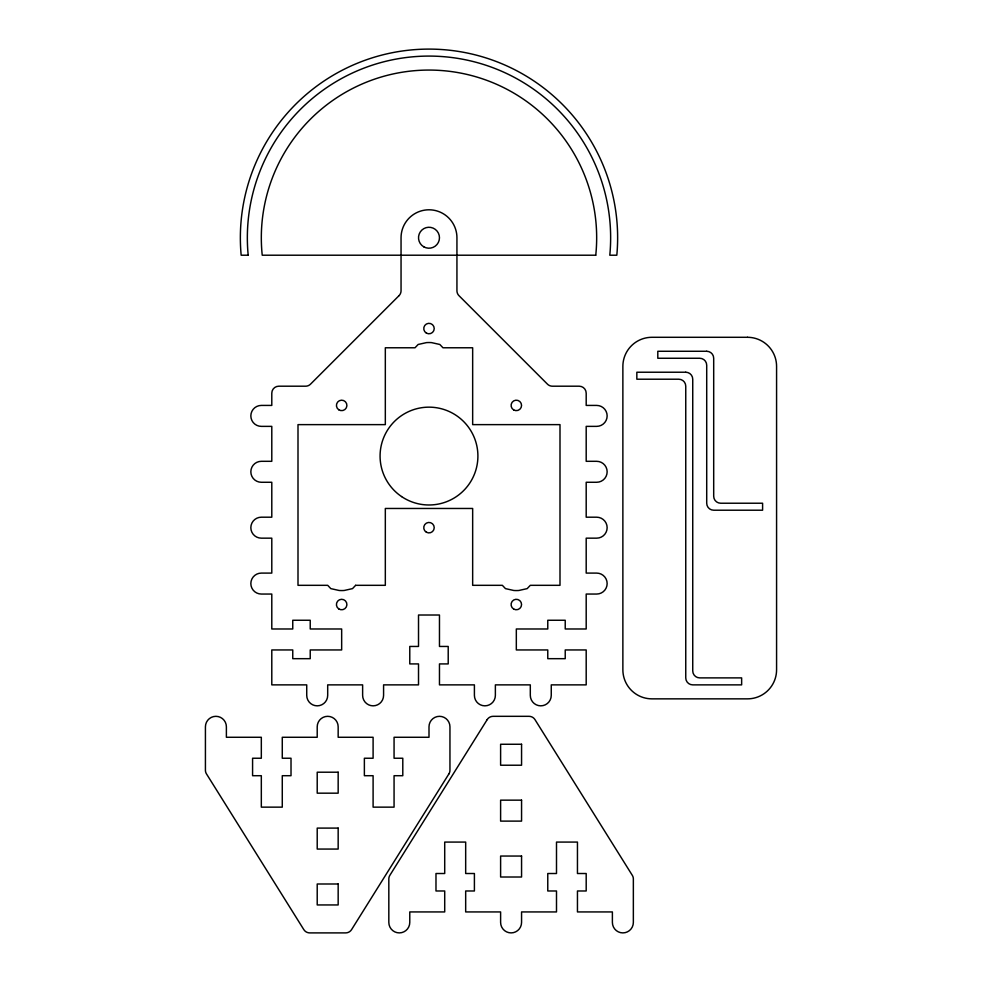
<?xml version="1.0" encoding="UTF-8"?>
<svg xmlns="http://www.w3.org/2000/svg" width="982" height="982" viewBox="0 0 982 982"><rect width="100%" height="100%" fill="white"/><g stroke="black" fill="none" stroke-linecap="round" stroke-linejoin="round"><path stroke-width="1.47" d="M355.631 585.321L352.513 588.623L344.203 590.477A36.935 36.935 0 0 1 339.121 590.477L330.811 588.623L327.693 585.321L298 585.321L298 424.629L385.325 424.629L385.325 347.775L415.018 347.775L418.148 344.473L426.446 342.62A36.935 36.935 0 0 1 431.54 342.62L439.838 344.473L442.968 347.775L472.661 347.775L472.661 424.629L559.998 424.629L559.998 585.321L530.305 585.321L527.174 588.623L518.864 590.477A36.935 36.935 0 0 1 513.782 590.477L505.472 588.623L502.354 585.321L472.661 585.321L472.661 508.467L385.325 508.467L385.325 585.321L355.631 585.321M448.897 773.914L351.581 929.61A6.984 6.984 0 0 1 345.652 932.9L309.723 932.9A6.984 6.984 0 0 1 303.806 929.61L206.49 773.914A6.984 6.984 0 0 1 205.422 770.207L205.422 726.79A10.483 10.483 0 0 1 215.905 716.32A10.483 10.483 0 0 1 226.388 726.79L226.388 737.273L261.322 737.273L261.322 758.239L252.583 758.239L252.583 775.706L261.322 775.706L261.322 807.143L282.276 807.143L282.276 775.706L291.016 775.706L291.016 758.239L282.276 758.239L282.276 737.273L317.211 737.273L317.211 726.79A10.483 10.483 0 0 1 327.693 716.32A10.483 10.483 0 0 1 338.164 726.79L338.164 737.273L373.099 737.273L373.099 758.239L364.371 758.239L364.371 775.706L373.099 775.706L373.099 807.143L394.064 807.143L394.064 775.706L402.792 775.706L402.792 758.239L394.064 758.239L394.064 737.273L428.999 737.273L428.999 726.79A10.483 10.483 0 0 1 439.47 716.32A10.483 10.483 0 0 1 449.952 726.79L449.952 770.207A6.984 6.984 0 0 1 448.897 773.914M487.207 719.597L389.879 875.306A6.984 6.984 0 0 0 388.823 879.013L388.823 922.417A10.483 10.483 0 0 0 399.306 932.9A10.483 10.483 0 0 0 409.776 922.417L409.776 911.934L444.711 911.934L444.711 890.981L435.983 890.981L435.983 873.514L444.711 873.514L444.711 842.077L465.677 842.077L465.677 873.514L474.404 873.514L474.404 890.981L465.677 890.981L465.677 911.934L500.611 911.934L500.611 922.417A10.483 10.483 0 0 0 511.082 932.9A10.483 10.483 0 0 0 521.565 922.417L521.565 911.934L556.499 911.934L556.499 890.981L547.772 890.981L547.772 873.514L556.499 873.514L556.499 842.077L577.453 842.077L577.453 873.514L586.193 873.514L586.193 890.981L577.453 890.981L577.453 911.934L612.387 911.934L612.387 922.417A10.483 10.483 0 0 0 622.87 932.9A10.483 10.483 0 0 0 633.353 922.417L633.353 879.013A6.984 6.984 0 0 0 632.285 875.306L534.969 719.597A6.984 6.984 0 0 0 529.053 716.32L493.124 716.32A6.984 6.984 0 0 0 487.207 719.597M398.999 295.68L310.521 384.158A6.984 6.984 0 0 1 305.586 386.196L278.778 386.196A6.984 6.984 0 0 0 271.793 393.193L271.793 405.419L261.322 405.419A10.483 10.483 0 0 0 250.84 415.889A10.483 10.483 0 0 0 261.322 426.372L271.793 426.372L271.793 461.307L261.322 461.307A10.483 10.483 0 0 0 250.84 471.79A10.483 10.483 0 0 0 261.322 482.272L271.793 482.272L271.793 517.195L261.322 517.195A10.483 10.483 0 0 0 250.84 527.678A10.483 10.483 0 0 0 261.322 538.161L271.793 538.161L271.793 573.095L261.322 573.095A10.483 10.483 0 0 0 250.84 583.578A10.483 10.483 0 0 0 261.322 594.049L271.793 594.049L271.793 628.983L292.759 628.983L292.759 620.256L310.226 620.256L310.226 628.983L341.662 628.983L341.662 649.949L310.226 649.949L310.226 658.677L292.759 658.677L292.759 649.949L271.793 649.949L271.793 684.871L306.728 684.871L306.728 695.354A10.483 10.483 0 0 0 317.211 705.837A10.483 10.483 0 0 0 327.693 695.354L327.693 684.871L362.628 684.871L362.628 695.354A10.483 10.483 0 0 0 373.099 705.837A10.483 10.483 0 0 0 383.581 695.354L383.581 684.871L418.516 684.871L418.516 663.918L409.776 663.918L409.776 646.451L418.516 646.451L418.516 615.014L439.47 615.014L439.47 646.451L448.209 646.451L448.209 663.918L439.47 663.918L439.47 684.871L474.404 684.871L474.404 695.354A10.483 10.483 0 0 0 484.887 705.837A10.483 10.483 0 0 0 495.37 695.354L495.37 684.871L530.305 684.871L530.305 695.354A10.483 10.483 0 0 0 540.775 705.837A10.483 10.483 0 0 0 551.258 695.354L551.258 684.871L586.193 684.871L586.193 649.949L565.227 649.949L565.227 658.677L547.772 658.677L547.772 649.949L516.323 649.949L516.323 628.983L547.772 628.983L547.772 620.256L565.227 620.256L565.227 628.983L586.193 628.983L586.193 594.049L596.675 594.049A10.483 10.483 0 0 0 607.146 583.578A10.483 10.483 0 0 0 596.675 573.095L586.193 573.095L586.193 538.161L596.675 538.161A10.483 10.483 0 0 0 607.146 527.678A10.483 10.483 0 0 0 596.675 517.195L586.193 517.195L586.193 482.272L596.675 482.272A10.483 10.483 0 0 0 607.146 471.79A10.483 10.483 0 0 0 596.675 461.307L586.193 461.307L586.193 426.372L596.675 426.372A10.483 10.483 0 0 0 607.146 415.889A10.483 10.483 0 0 0 596.675 405.419L586.193 405.419L586.193 393.193A6.984 6.984 0 0 0 579.208 386.196L552.412 386.196A6.984 6.984 0 0 1 547.465 384.158L458.987 295.68A6.984 6.984 0 0 1 456.937 290.733L456.937 237.742A27.95 27.95 0 0 0 428.999 209.792A27.95 27.95 0 0 0 401.049 237.742L401.049 290.733A6.984 6.984 0 0 1 398.999 295.68M248.188 255.21L241.167 255.21A188.642 188.642 0 0 1 428.999 49.1A188.642 188.642 0 0 1 616.819 255.21L609.797 255.21A181.645 181.645 0 0 0 428.999 56.084A181.645 181.645 0 0 0 248.188 255.21M595.755 255.21L262.231 255.21A167.677 167.677 0 0 1 428.999 70.066A167.677 167.677 0 0 1 595.755 255.21M747.511 337.292L651.938 337.292A29.067 29.067 0 0 0 622.87 366.36L622.87 669.785A29.067 29.067 0 0 0 651.938 698.853L747.511 698.853A29.067 29.067 0 0 0 776.578 669.785L776.578 366.36A29.067 29.067 0 0 0 747.511 337.292M706.709 351.274L657.805 351.274L657.805 358.258L699.724 358.258A6.984 6.984 0 0 1 706.709 365.243L706.709 503.226A6.984 6.984 0 0 0 713.693 510.21L762.597 510.21L762.597 503.226L720.678 503.226A6.984 6.984 0 0 1 713.693 496.241L713.693 358.258A6.984 6.984 0 0 0 706.709 351.274M685.755 372.227L636.839 372.227L636.839 379.212L678.758 379.212A6.984 6.984 0 0 1 685.755 386.196L685.755 677.887A6.984 6.984 0 0 0 692.74 684.871L741.643 684.871L741.643 677.887L699.724 677.887A6.984 6.984 0 0 1 692.74 670.902L692.74 379.212A6.984 6.984 0 0 0 685.755 372.227M521.565 744.258L500.611 744.258L500.611 765.223L521.565 765.223L521.565 744.258M338.164 772.208L317.211 772.208L317.211 793.174L338.164 793.174L338.164 772.208M521.565 800.158L500.611 800.158L500.611 821.112L521.565 821.112L521.565 800.158M338.164 828.096L317.211 828.096L317.211 849.062L338.164 849.062L338.164 828.096M521.565 856.046L500.611 856.046L500.611 877.012L521.565 877.012L521.565 856.046M338.164 883.996L317.211 883.996L317.211 904.95L338.164 904.95L338.164 883.996M423.758 246.813A10.483 10.483 0 0 0 439.47 237.742A10.483 10.483 0 0 0 423.758 228.659A10.483 10.483 0 0 0 423.758 246.813M426.372 333.094A5.241 5.241 0 0 0 434.228 328.565A5.241 5.241 0 0 0 426.372 324.023A5.241 5.241 0 0 0 426.372 333.094M426.372 532.219A5.241 5.241 0 0 0 434.228 527.678A5.241 5.241 0 0 0 426.372 523.136A5.241 5.241 0 0 0 426.372 532.219M513.709 609.073A5.241 5.241 0 0 0 521.565 604.531A5.241 5.241 0 0 0 513.709 599.99A5.241 5.241 0 0 0 513.709 609.073M513.709 409.948A5.241 5.241 0 0 0 521.565 405.419A5.241 5.241 0 0 0 513.709 400.877A5.241 5.241 0 0 0 513.709 409.948M338.729 608.877A5.241 5.241 0 0 0 346.892 604.9A5.241 5.241 0 0 0 339.367 599.818A5.241 5.241 0 0 0 338.729 608.877M338.729 409.752A5.241 5.241 0 0 0 346.892 405.787A5.241 5.241 0 0 0 339.367 400.705A5.241 5.241 0 0 0 338.729 409.752M401.577 496.573A48.904 48.904 0 0 0 477.78 459.551A48.904 48.904 0 0 0 407.628 412.072A48.904 48.904 0 0 0 401.577 496.573"/></g></svg>
